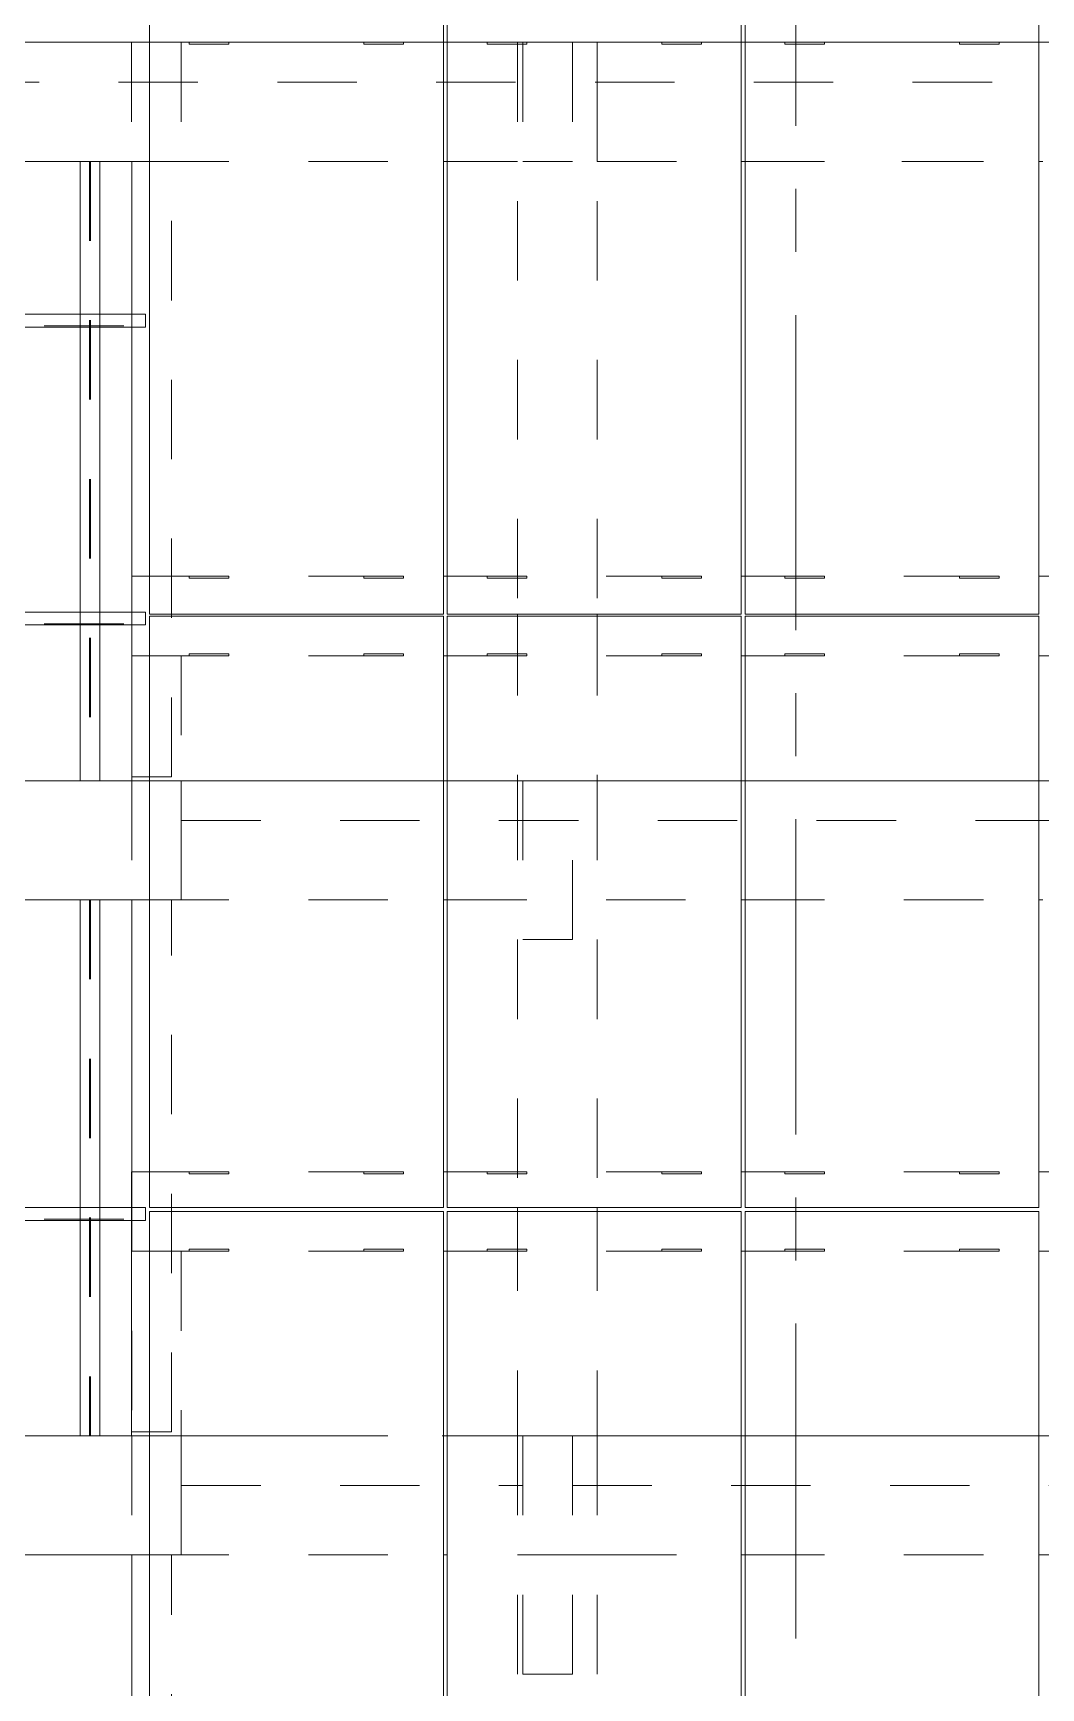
# Model space of a CAD drawing. Header units: millimetres. Extents: x 652937 to 1670132, y 1473552 to 2851037.
# Drawn here: x 663511.99 to 663517.06, y 1524460.47 to 1524468.81 of the extents above; entities that cross this region are included whole.
import ezdxf

# ---------------------------------------------------------------- set-up
doc = ezdxf.new("R2010")
doc.units = ezdxf.units.MM
doc.linetypes.add('XKITLINE00', pattern=[0])
doc.linetypes.add('XKITLINE02', pattern=[4, 2, -2])
doc.layers.add('Part', color=7, linetype='Continuous', lineweight=0)
doc.layers.add('S-GRID', color=7, linetype='Continuous', lineweight=9)

# ---------------------------------------------------------------- blocks, each defined once
blk = doc.blocks.new('*A1092749')
at = {"layer": 'S-GRID', "color": 7, "linetype": 'XKITLINE00', "lineweight": 0}
for p, q in [((464.749725, 31.898606), (472.687225, 31.898606)), ((474.274725, 31.898606), (475.862225, 31.898606)), ((477.449725, 31.898606), (485.387225, 31.898606)), ((486.974725, 31.898606), (488.562225, 31.898606))]:
    blk.add_line(p, q, dxfattribs=at)
blk = doc.blocks.new('*A1093750')
at = {"layer": 'Part', "color": 7, "linetype": 'XKITLINE02', "lineweight": 0}
for p, q in [((477.553801, 31.898606), (477.553801, 30.648606)), ((490.423801, 31.898606), (477.553801, 31.898606)), ((490.423801, 30.648606), (490.423801, 31.898606)), ((477.553801, 30.648606), (490.423801, 30.648606))]:
    blk.add_line(p, q, dxfattribs=at)
blk = doc.blocks.new('*A1095752')
at = {"layer": 'Part', "color": 7, "linetype": 'XKITLINE02', "lineweight": 0}
for p, q in [((478.173822, 31.898606), (478.173822, 28.898606)), ((478.173822, 31.898606), (481.803821, 31.898606)), ((481.903821, 31.898606), (489.303821, 31.898606)), ((489.403821, 31.898606), (496.803821, 31.898606)), ((496.903821, 31.898606), (504.303821, 31.898606)), ((504.403821, 31.898606), (508.098822, 31.898606)), ((508.098822, 31.898606), (504.403821, 31.898606)), ((508.098822, 31.898606), (508.098822, 28.898606)), ((478.173822, 28.898606), (481.803821, 28.898606)), ((481.903821, 28.898606), (489.303821, 28.898606)), ((489.403821, 28.898606), (496.803821, 28.898606)), ((496.903821, 28.898606), (504.303821, 28.898606)), ((504.403821, 28.898606), (508.098822, 28.898606)), ((508.098822, 28.898606), (504.403821, 28.898606))]:
    blk.add_line(p, q, dxfattribs=at)
at = {"layer": 'Part', "color": 7, "linetype": 'XKITLINE00', "lineweight": 0}
for p, q in [((481.803821, 31.898606), (481.903821, 31.898606)), ((489.303821, 31.898606), (489.403821, 31.898606)), ((496.803821, 31.898606), (496.903821, 31.898606)), ((504.303821, 31.898606), (504.403821, 31.898606)), ((481.803821, 28.898606), (481.903821, 28.898606)), ((489.303821, 28.898606), (489.403821, 28.898606)), ((496.803821, 28.898606), (496.903821, 28.898606)), ((504.303821, 28.898606), (504.403821, 28.898606))]:
    blk.add_line(p, q, dxfattribs=at)
blk = doc.blocks.new('*A1096753')
at = {"layer": 'S-GRID', "color": 7, "linetype": 'XKITLINE00', "lineweight": 0}
for p, q in [((464.749725, 66.998606), (472.687225, 66.998606)), ((474.274725, 66.998606), (475.862225, 66.998606)), ((477.449725, 66.998606), (485.387225, 66.998606)), ((486.974725, 66.998606), (488.562225, 66.998606))]:
    blk.add_line(p, q, dxfattribs=at)
blk = doc.blocks.new('*A1097754')
at = {"layer": 'Part', "color": 7, "linetype": 'XKITLINE00', "lineweight": 0}
for p, q in [((434.123822, 66.998606), (466.903821, 66.998606)), ((474.303821, 66.998606), (474.403821, 66.998606)), ((481.803821, 66.998606), (481.903821, 66.998606)), ((489.303821, 66.998606), (489.403821, 66.998606))]:
    blk.add_line(p, q, dxfattribs=at)
at = {"layer": 'Part', "color": 7, "linetype": 'XKITLINE02', "lineweight": 0}
for p, q in [((466.903821, 66.998606), (474.303821, 66.998606)), ((474.403821, 66.998606), (481.803821, 66.998606)), ((481.903821, 66.998606), (489.303821, 66.998606))]:
    blk.add_line(p, q, dxfattribs=at)
blk = doc.blocks.new('*A1098755')
at = {"layer": 'Part', "color": 7, "linetype": 'XKITLINE02', "lineweight": 0}
for p, q in [((490.423823, 66.998606), (434.123823, 66.998606)), ((434.123823, 65.998606), (490.423823, 65.998606))]:
    blk.add_line(p, q, dxfattribs=at)
blk = doc.blocks.new('*A1099756')
at = {"layer": 'Part', "color": 7, "linetype": 'XKITLINE02', "lineweight": 0}
for p, q in [((478.173822, 63.998606), (478.173822, 66.998606)), ((478.173822, 66.998606), (481.803821, 66.998606)), ((481.903821, 66.998606), (489.303821, 66.998606)), ((478.173822, 63.998606), (481.803821, 63.998606)), ((551.848822, 63.998606), (481.903821, 63.998606)), ((481.903821, 63.998606), (489.303821, 63.998606))]:
    blk.add_line(p, q, dxfattribs=at)
at = {"layer": 'Part', "color": 7, "linetype": 'XKITLINE00', "lineweight": 0}
for p, q in [((481.803821, 66.998606), (481.903821, 66.998606)), ((489.303821, 66.998606), (489.403821, 66.998606)), ((481.803821, 63.998606), (481.903821, 63.998606)), ((489.303821, 63.998606), (489.403821, 63.998606))]:
    blk.add_line(p, q, dxfattribs=at)
blk = doc.blocks.new('*A1100757')
at = {"layer": 'S-GRID', "color": 7, "linetype": 'XKITLINE00', "lineweight": 0}
for p, q in [((464.749725, 48.398606), (472.687225, 48.398606)), ((474.274725, 48.398606), (475.862225, 48.398606)), ((477.449725, 48.398606), (485.387225, 48.398606)), ((486.974725, 48.398606), (488.562225, 48.398606))]:
    blk.add_line(p, q, dxfattribs=at)
blk = doc.blocks.new('*A1101758')
at = {"layer": 'Part', "color": 7, "linetype": 'XKITLINE02', "lineweight": 0}
for p, q in [((467.704862, 48.398606), (467.704862, 47.398606)), ((490.4238, 48.398606), (467.704862, 48.398606)), ((490.4238, 47.398606), (490.4238, 48.398606)), ((467.704862, 47.398606), (490.4238, 47.398606))]:
    blk.add_line(p, q, dxfattribs=at)
blk = doc.blocks.new('*A1102759')
at = {"layer": 'Part', "color": 7, "linetype": 'XKITLINE00', "lineweight": 0}
for p, q in [((434.123822, 48.398606), (466.903821, 48.398606)), ((474.303821, 48.398606), (474.403821, 48.398606)), ((481.803821, 48.398606), (481.903821, 48.398606)), ((489.303821, 48.398606), (489.403821, 48.398606)), ((434.123822, 45.398606), (466.903821, 45.398606)), ((474.303821, 45.398606), (474.403821, 45.398606)), ((481.803821, 45.398606), (481.903821, 45.398606)), ((489.303821, 45.398606), (489.403821, 45.398606))]:
    blk.add_line(p, q, dxfattribs=at)
at = {"layer": 'Part', "color": 7, "linetype": 'XKITLINE02', "lineweight": 0}
for p, q in [((466.903821, 48.398606), (481.803821, 48.398606)), ((481.903821, 48.398606), (489.303821, 48.398606)), ((466.903821, 45.398606), (474.303821, 45.398606)), ((474.403821, 45.398606), (481.803821, 45.398606)), ((481.903821, 45.398606), (489.303821, 45.398606))]:
    blk.add_line(p, q, dxfattribs=at)
blk = doc.blocks.new('*A1103760')
at = {"layer": 'Part', "color": 7, "linetype": 'XKITLINE00', "lineweight": 0}
for p, q in [((466.453801, 38.548606), (466.903821, 38.548606)), ((466.453801, 38.548606), (466.453801, 37.648606)), ((474.303821, 38.548606), (474.403821, 38.548606)), ((481.803821, 38.548606), (481.903821, 38.548606)), ((489.303821, 38.548606), (489.403821, 38.548606)), ((496.803821, 38.548606), (496.903821, 38.548606)), ((504.303821, 38.548606), (504.403821, 38.548606)), ((506.853801, 37.648606), (506.853801, 37.548606)), ((466.453801, 37.323606), (466.453801, 36.548606)), ((466.453801, 36.548606), (466.903821, 36.548606)), ((474.303821, 36.548606), (474.403821, 36.548606)), ((481.803821, 36.548606), (481.903821, 36.548606)), ((489.303821, 36.548606), (489.403821, 36.548606)), ((496.803821, 36.548606), (496.903821, 36.548606)), ((504.403821, 36.548606), (504.303821, 36.548606))]:
    blk.add_line(p, q, dxfattribs=at)
at = {"layer": 'Part', "color": 7, "linetype": 'XKITLINE02', "lineweight": 0}
for p, q in [((466.903821, 38.548606), (474.303821, 38.548606)), ((474.403821, 38.548606), (481.803821, 38.548606)), ((481.903821, 38.548606), (489.303821, 38.548606)), ((489.403821, 38.548606), (496.803821, 38.548606)), ((496.903821, 38.548606), (504.303821, 38.548606)), ((504.403821, 38.548606), (506.853801, 38.548606)), ((506.853801, 38.548606), (504.403821, 38.548606)), ((506.853801, 38.548606), (506.853801, 37.648606)), ((466.453801, 37.648606), (466.453801, 37.323606)), ((506.853801, 37.548606), (506.853801, 36.548606)), ((466.903821, 36.548606), (474.303821, 36.548606)), ((474.403821, 36.548606), (481.803821, 36.548606)), ((481.903821, 36.548606), (489.303821, 36.548606)), ((489.403821, 36.548606), (496.803821, 36.548606)), ((496.903821, 36.548606), (504.303821, 36.548606)), ((506.853801, 36.548606), (504.403821, 36.548606))]:
    blk.add_line(p, q, dxfattribs=at)
blk = doc.blocks.new('*A1104761')
at = {"layer": 'Part', "color": 7, "linetype": 'XKITLINE00', "lineweight": 0}
for p, q in [((466.454862, 53.548606), (466.903821, 53.548606)), ((466.454862, 53.548606), (466.454862, 52.648606)), ((474.303821, 53.548606), (474.403821, 53.548606)), ((481.803821, 53.548606), (481.903821, 53.548606)), ((489.303821, 53.548606), (489.403821, 53.548606)), ((496.803821, 53.548606), (496.903821, 53.548606)), ((504.303821, 53.548606), (504.403821, 53.548606)), ((506.853801, 52.598606), (506.853801, 52.548606)), ((466.454862, 52.323606), (466.454862, 51.548606)), ((466.454862, 51.548606), (466.903821, 51.548606)), ((474.303821, 51.548606), (474.403821, 51.548606)), ((481.803821, 51.548606), (481.903821, 51.548606)), ((489.303821, 51.548606), (489.403821, 51.548606)), ((496.803821, 51.548606), (496.903821, 51.548606)), ((504.403821, 51.548606), (504.303821, 51.548606))]:
    blk.add_line(p, q, dxfattribs=at)
at = {"layer": 'Part', "color": 7, "linetype": 'XKITLINE02', "lineweight": 0}
for p, q in [((466.903821, 53.548606), (474.303821, 53.548606)), ((474.403821, 53.548606), (481.803821, 53.548606)), ((481.903821, 53.548606), (489.303821, 53.548606)), ((489.403821, 53.548606), (496.803821, 53.548606)), ((496.903821, 53.548606), (504.303821, 53.548606)), ((504.403821, 53.548606), (506.853801, 53.548606)), ((506.853801, 53.548606), (504.403821, 53.548606)), ((506.853801, 53.548606), (506.853801, 52.598606)), ((466.454862, 52.648606), (466.454862, 52.323606)), ((506.853801, 52.548606), (506.853801, 51.548606)), ((466.903821, 51.548606), (474.303821, 51.548606)), ((474.403821, 51.548606), (481.803821, 51.548606)), ((481.903821, 51.548606), (489.303821, 51.548606)), ((489.403821, 51.548606), (496.803821, 51.548606)), ((496.903821, 51.548606), (504.303821, 51.548606)), ((506.853801, 51.548606), (504.403821, 51.548606))]:
    blk.add_line(p, q, dxfattribs=at)
blk = doc.blocks.new('*A1105762')
at = {"layer": 'Part', "color": 7, "linetype": 'XKITLINE00', "lineweight": 0}
for p, q in [((481.903821, 69.248606), (481.903821, 52.598606)), ((489.303821, 69.248606), (489.303821, 52.598606)), ((481.903821, 52.598606), (489.303821, 52.598606)), ((481.903821, 52.548606), (489.303821, 52.548606)), ((481.903821, 52.548606), (481.903821, 37.648606)), ((489.303821, 52.548606), (489.303821, 37.648606)), ((481.903821, 37.648606), (489.303821, 37.648606)), ((481.903821, 37.548606), (489.303821, 37.548606)), ((481.903821, 37.548606), (481.903821, 22.648606)), ((489.303821, 37.548606), (489.303821, 22.648606))]:
    blk.add_line(p, q, dxfattribs=at)
blk = doc.blocks.new('*A1155784')
at = {"layer": 'Part', "color": 7, "linetype": 'XKITLINE00', "lineweight": 0}
for p, q in [((434.123822, 31.898606), (434.123822, 28.898606)), ((434.123822, 31.898606), (466.903821, 31.898606)), ((474.303821, 31.898606), (474.403821, 31.898606)), ((434.123822, 28.898606), (466.903821, 28.898606)), ((474.303821, 28.898606), (474.403821, 28.898606))]:
    blk.add_line(p, q, dxfattribs=at)
at = {"layer": 'Part', "color": 7, "linetype": 'XKITLINE02', "lineweight": 0}
for p, q in [((466.903821, 31.898606), (474.303821, 31.898606)), ((474.403821, 31.898606), (478.173822, 31.898606)), ((478.173822, 31.898606), (478.173822, 28.898606)), ((466.903821, 28.898606), (474.303821, 28.898606)), ((478.173822, 28.898606), (474.403821, 28.898606))]:
    blk.add_line(p, q, dxfattribs=at)
blk = doc.blocks.new('*A1158787')
at = {"layer": 'Part', "color": 7, "linetype": 'XKITLINE00', "lineweight": 0}
for p, q in [((466.903821, 66.998606), (434.123822, 66.998606)), ((474.303821, 66.998606), (474.403821, 66.998606)), ((434.123822, 63.998606), (466.903821, 63.998606)), ((474.303821, 63.998606), (474.403821, 63.998606))]:
    blk.add_line(p, q, dxfattribs=at)
at = {"layer": 'Part', "color": 7, "linetype": 'XKITLINE02', "lineweight": 0}
for p, q in [((434.123822, 66.998606), (434.123822, 63.998606)), ((466.903821, 66.998606), (474.303821, 66.998606)), ((474.403821, 66.998606), (476.173822, 66.998606)), ((476.173822, 66.998606), (476.173822, 63.998606)), ((466.903821, 63.998606), (474.303821, 63.998606)), ((474.403821, 63.998606), (476.173822, 63.998606))]:
    blk.add_line(p, q, dxfattribs=at)
blk = doc.blocks.new('*A1160789')
at = {"layer": 'S-GRID', "color": 7, "linetype": 'XKITLINE00', "lineweight": 0}
for p, q in [((483.178801, 64.891996), (483.178801, 72.829496)), ((483.178801, 61.716996), (483.178801, 63.304496)), ((483.178801, 52.191996), (483.178801, 60.129496)), ((483.178801, 49.016996), (483.178801, 50.604496)), ((483.178801, 39.491996), (483.178801, 47.429496)), ((483.178801, 36.316996), (483.178801, 37.904496)), ((483.178801, 26.791996), (483.178801, 34.729496))]:
    blk.add_line(p, q, dxfattribs=at)
blk = doc.blocks.new('*A1167796')
at = {"layer": 'Part', "color": 7, "linetype": 'XKITLINE00', "lineweight": 0}
for p, q in [((466.454961, 63.998606), (466.454961, 60.148606)), ((466.454961, 59.823606), (466.454961, 53.548606))]:
    blk.add_line(p, q, dxfattribs=at)
at = {"layer": 'Part', "color": 7, "linetype": 'XKITLINE02', "lineweight": 0}
for p, q in [((467.454965, 63.998606), (466.454961, 63.998606)), ((467.454961, 48.498606), (467.454961, 63.998606)), ((466.454961, 60.148606), (466.454961, 59.823606)), ((466.454961, 53.548606), (466.454961, 48.498606)), ((466.454961, 48.498606), (467.454965, 48.498606))]:
    blk.add_line(p, q, dxfattribs=at)
blk = doc.blocks.new('*A1170799')
at = {"layer": 'Part', "color": 7, "linetype": 'XKITLINE00', "lineweight": 0}
for p, q in [((465.153801, 63.998606), (465.153801, 60.148606)), ((465.653801, 63.998606), (465.653801, 60.148606)), ((465.153801, 59.823606), (465.153801, 52.648606)), ((465.653801, 59.823606), (465.653801, 52.648606)), ((465.153801, 52.323606), (465.153801, 48.398606)), ((465.653801, 52.323606), (465.653801, 48.398606))]:
    blk.add_line(p, q, dxfattribs=at)
at = {"layer": 'Part', "color": 7, "linetype": 'XKITLINE02', "lineweight": 0}
for p, q in [((465.153801, 63.998606), (465.653801, 63.998606)), ((465.388801, 63.998606), (465.388801, 48.398606)), ((465.418801, 63.998606), (465.418801, 48.398606)), ((465.153801, 60.148606), (465.153801, 59.823606)), ((465.653801, 60.148606), (465.653801, 59.823606)), ((465.153801, 52.648606), (465.153801, 52.323606)), ((465.653801, 52.648606), (465.653801, 52.323606)), ((465.153801, 48.398606), (465.653801, 48.398606))]:
    blk.add_line(p, q, dxfattribs=at)
blk = doc.blocks.new('*A1171800')
at = {"layer": 'Part', "color": 7, "linetype": 'XKITLINE00', "lineweight": 0}
for p, q in [((466.454862, 48.398606), (466.454862, 51.548606)), ((466.454862, 51.548606), (466.903821, 51.548606)), ((466.454862, 48.398606), (466.903821, 48.398606))]:
    blk.add_line(p, q, dxfattribs=at)
at = {"layer": 'Part', "color": 7, "linetype": 'XKITLINE02', "lineweight": 0}
for p, q in [((466.903821, 51.548606), (467.704862, 51.548606)), ((467.704862, 51.548606), (467.704862, 48.398606)), ((466.903821, 48.398606), (467.704862, 48.398606))]:
    blk.add_line(p, q, dxfattribs=at)
blk = doc.blocks.new('*A1172801')
at = {"layer": 'Part', "color": 7, "linetype": 'XKITLINE02', "lineweight": 0}
for p, q in [((476.173822, 48.398606), (476.173822, 37.648606)), ((476.173822, 48.398606), (478.173822, 48.398606)), ((478.173822, 48.398606), (478.173822, 37.648606)), ((476.173822, 37.548606), (476.173822, 31.898606)), ((478.173822, 37.548606), (478.173822, 31.898606)), ((476.173822, 31.898606), (478.173822, 31.898606))]:
    blk.add_line(p, q, dxfattribs=at)
at = {"layer": 'Part', "color": 7, "linetype": 'XKITLINE00', "lineweight": 0}
for p, q in [((476.173822, 37.648606), (476.173822, 37.548606)), ((478.173822, 37.648606), (478.173822, 37.548606))]:
    blk.add_line(p, q, dxfattribs=at)
blk = doc.blocks.new('*A1173802')
at = {"layer": 'Part', "color": 7, "linetype": 'XKITLINE02', "lineweight": 0}
for p, q in [((476.173822, 66.998606), (476.173822, 52.598606)), ((476.173822, 66.998606), (478.173822, 66.998606)), ((478.173822, 66.998606), (478.173822, 52.598606)), ((476.173822, 52.548606), (476.173822, 48.398606)), ((478.173822, 52.548606), (478.173822, 48.398606)), ((476.173822, 48.398606), (478.173822, 48.398606))]:
    blk.add_line(p, q, dxfattribs=at)
at = {"layer": 'Part', "color": 7, "linetype": 'XKITLINE00', "lineweight": 0}
for p, q in [((476.173822, 52.598606), (476.173822, 52.548606)), ((478.173822, 52.598606), (478.173822, 52.548606))]:
    blk.add_line(p, q, dxfattribs=at)
blk = doc.blocks.new('*A1174803')
at = {"layer": 'Part', "color": 7, "linetype": 'XKITLINE02', "lineweight": 0}
for p, q in [((482.903869, 53.548606), (483.903869, 53.548606)), ((482.903869, 53.548606), (482.903869, 53.498606)), ((482.903869, 53.498606), (483.903869, 53.498606)), ((483.903869, 53.548606), (483.903869, 53.498606))]:
    blk.add_line(p, q, dxfattribs=at)
blk = doc.blocks.new('*A1175804')
at = {"layer": 'Part', "color": 7, "linetype": 'XKITLINE02', "lineweight": 0}
for p, q in [((482.903869, 51.598606), (483.903869, 51.598606)), ((482.903869, 51.598606), (482.903869, 51.548606)), ((482.903869, 51.548606), (483.903869, 51.548606)), ((483.903869, 51.598606), (483.903869, 51.548606))]:
    blk.add_line(p, q, dxfattribs=at)
blk = doc.blocks.new('*A1176805')
at = {"layer": 'Part', "color": 7, "linetype": 'XKITLINE02', "lineweight": 0}
for p, q in [((475.403869, 51.598606), (476.403869, 51.598606)), ((475.403869, 51.598606), (475.403869, 51.548606)), ((475.403869, 51.548606), (476.403869, 51.548606)), ((476.403869, 51.598606), (476.403869, 51.548606))]:
    blk.add_line(p, q, dxfattribs=at)
blk = doc.blocks.new('*A1177806')
at = {"layer": 'Part', "color": 7, "linetype": 'XKITLINE02', "lineweight": 0}
for p, q in [((479.803869, 51.598606), (480.803869, 51.598606)), ((479.803869, 51.598606), (479.803869, 51.548606)), ((479.803869, 51.548606), (480.803869, 51.548606)), ((480.803869, 51.598606), (480.803869, 51.548606))]:
    blk.add_line(p, q, dxfattribs=at)
blk = doc.blocks.new('*A1178807')
at = {"layer": 'Part', "color": 7, "linetype": 'XKITLINE02', "lineweight": 0}
for p, q in [((475.403869, 53.548606), (476.403869, 53.548606)), ((475.403869, 53.548606), (475.403869, 53.498606)), ((475.403869, 53.498606), (476.403869, 53.498606)), ((476.403869, 53.548606), (476.403869, 53.498606))]:
    blk.add_line(p, q, dxfattribs=at)
blk = doc.blocks.new('*A1179808')
at = {"layer": 'Part', "color": 7, "linetype": 'XKITLINE02', "lineweight": 0}
for p, q in [((479.803869, 53.548606), (480.803869, 53.548606)), ((479.803869, 53.548606), (479.803869, 53.498606)), ((479.803869, 53.498606), (480.803869, 53.498606)), ((480.803869, 53.548606), (480.803869, 53.498606))]:
    blk.add_line(p, q, dxfattribs=at)
blk = doc.blocks.new('*A1180809')
at = {"layer": 'Part', "color": 7, "linetype": 'XKITLINE02', "lineweight": 0}
for p, q in [((467.903869, 51.598606), (468.903869, 51.598606)), ((467.903869, 51.598606), (467.903869, 51.548606)), ((467.903869, 51.548606), (468.903869, 51.548606)), ((468.903869, 51.598606), (468.903869, 51.548606))]:
    blk.add_line(p, q, dxfattribs=at)
blk = doc.blocks.new('*A1181810')
at = {"layer": 'Part', "color": 7, "linetype": 'XKITLINE02', "lineweight": 0}
for p, q in [((472.303869, 51.598606), (473.303869, 51.598606)), ((472.303869, 51.598606), (472.303869, 51.548606)), ((472.303869, 51.548606), (473.303869, 51.548606)), ((473.303869, 51.598606), (473.303869, 51.548606))]:
    blk.add_line(p, q, dxfattribs=at)
blk = doc.blocks.new('*A1182811')
at = {"layer": 'Part', "color": 7, "linetype": 'XKITLINE02', "lineweight": 0}
for p, q in [((467.903869, 53.548606), (468.903869, 53.548606)), ((467.903869, 53.548606), (467.903869, 53.498606)), ((467.903869, 53.498606), (468.903869, 53.498606)), ((468.903869, 53.548606), (468.903869, 53.498606))]:
    blk.add_line(p, q, dxfattribs=at)
blk = doc.blocks.new('*A1183812')
at = {"layer": 'Part', "color": 7, "linetype": 'XKITLINE02', "lineweight": 0}
for p, q in [((472.303869, 53.548606), (473.303869, 53.548606)), ((472.303869, 53.548606), (472.303869, 53.498606)), ((472.303869, 53.498606), (473.303869, 53.498606)), ((473.303869, 53.548606), (473.303869, 53.498606))]:
    blk.add_line(p, q, dxfattribs=at)
blk = doc.blocks.new('*A1184813')
at = {"layer": 'Part', "color": 7, "linetype": 'XKITLINE02', "lineweight": 0}
for p, q in [((487.303869, 53.548606), (488.303869, 53.548606)), ((487.303869, 53.548606), (487.303869, 53.498606)), ((487.303869, 53.498606), (488.303869, 53.498606)), ((488.303869, 53.548606), (488.303869, 53.498606))]:
    blk.add_line(p, q, dxfattribs=at)
blk = doc.blocks.new('*A1185814')
at = {"layer": 'Part', "color": 7, "linetype": 'XKITLINE02', "lineweight": 0}
for p, q in [((487.303869, 51.598606), (488.303869, 51.598606)), ((487.303869, 51.598606), (487.303869, 51.548606)), ((487.303869, 51.548606), (488.303869, 51.548606)), ((488.303869, 51.598606), (488.303869, 51.548606))]:
    blk.add_line(p, q, dxfattribs=at)
blk = doc.blocks.new('*A1186815')
at = {"layer": 'Part', "color": 7, "linetype": 'XKITLINE00', "lineweight": 0}
for p, q in [((474.403821, 69.248606), (474.403821, 52.598606)), ((481.803821, 69.248606), (481.803821, 52.598606)), ((474.403821, 52.598606), (481.803821, 52.598606)), ((474.403821, 52.548606), (481.803821, 52.548606)), ((474.403821, 52.548606), (474.403821, 37.648606)), ((481.803821, 52.548606), (481.803821, 37.648606)), ((474.403821, 37.648606), (481.803821, 37.648606)), ((474.403821, 37.548606), (481.803821, 37.548606)), ((474.403821, 37.548606), (474.403821, 22.648606)), ((481.803821, 37.548606), (481.803821, 22.648606))]:
    blk.add_line(p, q, dxfattribs=at)
blk = doc.blocks.new('*A1187816')
at = {"layer": 'Part', "color": 7, "linetype": 'XKITLINE00', "lineweight": 0}
for p, q in [((466.903821, 69.248606), (466.903821, 52.598606)), ((474.303821, 69.248606), (474.303821, 52.598606)), ((466.903821, 52.598606), (474.303821, 52.598606)), ((466.903821, 52.548606), (474.303821, 52.548606)), ((466.903821, 52.548606), (466.903821, 37.648606)), ((474.303821, 52.548606), (474.303821, 37.648606)), ((466.903821, 37.648606), (474.303821, 37.648606)), ((466.903821, 37.548606), (474.303821, 37.548606)), ((466.903821, 37.548606), (466.903821, 22.648606)), ((474.303821, 37.548606), (474.303821, 22.648606))]:
    blk.add_line(p, q, dxfattribs=at)
blk = doc.blocks.new('*A1201818')
at = {"layer": 'Part', "color": 7, "linetype": 'XKITLINE00', "lineweight": 0}
for p, q in [((456.253772, 52.648606), (466.803831, 52.648606)), ((456.253772, 52.648606), (456.253772, 52.323606)), ((466.803832, 52.648606), (466.803831, 52.648606)), ((466.803831, 52.648606), (466.803831, 52.323606)), ((456.253772, 52.323606), (466.803831, 52.323606)), ((466.803831, 52.323606), (466.803855, 52.323606))]:
    blk.add_line(p, q, dxfattribs=at)
at = {"layer": 'Part', "color": 7, "linetype": 'XKITLINE02', "lineweight": 0}
for p, q in [((456.253774, 52.353606), (456.253774, 52.648606)), ((456.253795, 52.353606), (456.253795, 52.648606)), ((456.253796, 52.323606), (456.253796, 52.648606)), ((466.803831, 52.648606), (466.803855, 52.648606)), ((466.803832, 52.353606), (466.803832, 52.648606)), ((466.803855, 52.648606), (466.803853, 52.648606)), ((466.803853, 52.648606), (466.803853, 52.353606)), ((466.803855, 52.323606), (466.803855, 52.648606)), ((456.253774, 52.353606), (466.803853, 52.353606)), ((466.803831, 52.323606), (466.803855, 52.323606)), ((466.803853, 52.353606), (466.803832, 52.353606))]:
    blk.add_line(p, q, dxfattribs=at)
blk = doc.blocks.new('*A1245842')
at = {"layer": 'Part', "color": 7, "linetype": 'XKITLINE00', "lineweight": 0}
blk.add_line((466.454862, 28.898606), (466.454862, 23.548606), dxfattribs=at)
at = {"layer": 'Part', "color": 7, "linetype": 'XKITLINE02', "lineweight": 0}
for p, q in [((467.454862, 28.898606), (466.454862, 28.898606)), ((467.454862, 11.391996), (467.454862, 28.898606)), ((466.454862, 23.548606), (466.454862, 11.391996))]:
    blk.add_line(p, q, dxfattribs=at)
blk = doc.blocks.new('*A1247844')
at = {"layer": 'Part', "color": 7, "linetype": 'XKITLINE02', "lineweight": 0}
for p, q in [((476.173822, 31.898606), (476.173822, 22.648606)), ((476.173822, 31.898606), (478.173822, 31.898606)), ((478.173822, 31.898606), (478.173822, 22.648606)), ((476.173822, 22.548606), (476.173822, 12.648606)), ((478.173822, 22.548606), (478.173822, 12.648606)), ((476.173822, 12.648606), (478.173822, 12.648606))]:
    blk.add_line(p, q, dxfattribs=at)
at = {"layer": 'Part', "color": 7, "linetype": 'XKITLINE00', "lineweight": 0}
for p, q in [((476.173822, 22.648606), (476.173822, 22.548606)), ((478.173822, 22.648606), (478.173822, 22.548606))]:
    blk.add_line(p, q, dxfattribs=at)
blk = doc.blocks.new('*A1249846')
at = {"layer": 'Part', "color": 7, "linetype": 'XKITLINE00', "lineweight": 0}
for p, q in [((456.253772, 37.648606), (466.803831, 37.648606)), ((456.253772, 37.648606), (456.253772, 37.323606)), ((466.803832, 37.648606), (466.803831, 37.648606)), ((466.803831, 37.648606), (466.803831, 37.323606)), ((456.253772, 37.323606), (466.803831, 37.323606)), ((466.803831, 37.323606), (466.803855, 37.323606))]:
    blk.add_line(p, q, dxfattribs=at)
at = {"layer": 'Part', "color": 7, "linetype": 'XKITLINE02', "lineweight": 0}
for p, q in [((456.253774, 37.353606), (456.253774, 37.648606)), ((456.253795, 37.353606), (456.253795, 37.648606)), ((456.253796, 37.323606), (456.253796, 37.648606)), ((466.803831, 37.648606), (466.803855, 37.648606)), ((466.803832, 37.353606), (466.803832, 37.648606)), ((466.803855, 37.648606), (466.803853, 37.648606)), ((466.803853, 37.648606), (466.803853, 37.353606)), ((466.803855, 37.323606), (466.803855, 37.648606)), ((456.253774, 37.353606), (466.803853, 37.353606)), ((466.803831, 37.323606), (466.803855, 37.323606)), ((466.803853, 37.353606), (466.803832, 37.353606))]:
    blk.add_line(p, q, dxfattribs=at)
blk = doc.blocks.new('*A1287847')
at = {"layer": 'Part', "color": 7, "linetype": 'XKITLINE02', "lineweight": 0}
for p, q in [((467.704862, 48.398606), (466.454862, 48.398606)), ((466.454862, 48.398606), (466.454862, 45.398606)), ((467.704862, 45.398606), (467.704862, 48.398606)), ((466.454862, 45.398606), (467.704862, 45.398606))]:
    blk.add_line(p, q, dxfattribs=at)
blk = doc.blocks.new('*A1288848')
at = {"layer": 'Part', "color": 7, "linetype": 'XKITLINE02', "lineweight": 0}
for p, q in [((477.553801, 48.398606), (476.303801, 48.398606)), ((476.303801, 48.398606), (476.303801, 44.398606)), ((477.553801, 44.398606), (477.553801, 48.398606)), ((476.303801, 44.398606), (477.553801, 44.398606))]:
    blk.add_line(p, q, dxfattribs=at)
blk = doc.blocks.new('*A1289849')
at = {"layer": 'Part', "color": 7, "linetype": 'XKITLINE00', "lineweight": 0}
blk.add_line((466.454862, 45.398606), (466.454862, 38.548606), dxfattribs=at)
at = {"layer": 'Part', "color": 7, "linetype": 'XKITLINE02', "lineweight": 0}
for p, q in [((467.454862, 45.398606), (466.454862, 45.398606)), ((467.454862, 31.998606), (467.454862, 45.398606)), ((466.454862, 38.548606), (466.454862, 31.998606)), ((466.454862, 31.998606), (467.454862, 31.998606))]:
    blk.add_line(p, q, dxfattribs=at)
blk = doc.blocks.new('*A1291851')
at = {"layer": 'Part', "color": 7, "linetype": 'XKITLINE00', "lineweight": 0}
for p, q in [((465.153801, 45.398606), (465.153801, 37.648606)), ((465.653801, 45.398606), (465.653801, 37.648606)), ((465.153801, 37.323606), (465.153801, 31.898606)), ((465.653801, 37.323606), (465.653801, 31.898606))]:
    blk.add_line(p, q, dxfattribs=at)
at = {"layer": 'Part', "color": 7, "linetype": 'XKITLINE02', "lineweight": 0}
for p, q in [((465.153801, 45.398606), (465.653801, 45.398606)), ((465.388801, 45.398606), (465.388801, 31.898606)), ((465.418801, 45.398606), (465.418801, 31.898606)), ((465.153801, 37.648606), (465.153801, 37.323606)), ((465.653801, 37.648606), (465.653801, 37.323606)), ((465.153801, 31.898606), (465.653801, 31.898606))]:
    blk.add_line(p, q, dxfattribs=at)
blk = doc.blocks.new('*A1293853')
at = {"layer": 'Part', "color": 7, "linetype": 'XKITLINE02', "lineweight": 0}
for p, q in [((482.903869, 38.548606), (483.903869, 38.548606)), ((482.903869, 38.548606), (482.903869, 38.498606)), ((482.903869, 38.498606), (483.903869, 38.498606)), ((483.903869, 38.548606), (483.903869, 38.498606))]:
    blk.add_line(p, q, dxfattribs=at)
blk = doc.blocks.new('*A1294854')
at = {"layer": 'Part', "color": 7, "linetype": 'XKITLINE02', "lineweight": 0}
for p, q in [((475.403869, 38.548606), (476.403869, 38.548606)), ((475.403869, 38.548606), (475.403869, 38.498606)), ((475.403869, 38.498606), (476.403869, 38.498606)), ((476.403869, 38.548606), (476.403869, 38.498606))]:
    blk.add_line(p, q, dxfattribs=at)
blk = doc.blocks.new('*A1295855')
at = {"layer": 'Part', "color": 7, "linetype": 'XKITLINE02', "lineweight": 0}
for p, q in [((479.803869, 38.548606), (480.803869, 38.548606)), ((479.803869, 38.548606), (479.803869, 38.498606)), ((479.803869, 38.498606), (480.803869, 38.498606)), ((480.803869, 38.548606), (480.803869, 38.498606))]:
    blk.add_line(p, q, dxfattribs=at)
blk = doc.blocks.new('*A1296856')
at = {"layer": 'Part', "color": 7, "linetype": 'XKITLINE02', "lineweight": 0}
for p, q in [((467.903869, 38.548606), (468.903869, 38.548606)), ((467.903869, 38.548606), (467.903869, 38.498606)), ((467.903869, 38.498606), (468.903869, 38.498606)), ((468.903869, 38.548606), (468.903869, 38.498606))]:
    blk.add_line(p, q, dxfattribs=at)
blk = doc.blocks.new('*A1297857')
at = {"layer": 'Part', "color": 7, "linetype": 'XKITLINE02', "lineweight": 0}
for p, q in [((472.303869, 38.548606), (473.303869, 38.548606)), ((472.303869, 38.548606), (472.303869, 38.498606)), ((472.303869, 38.498606), (473.303869, 38.498606)), ((473.303869, 38.548606), (473.303869, 38.498606))]:
    blk.add_line(p, q, dxfattribs=at)
blk = doc.blocks.new('*A1298858')
at = {"layer": 'Part', "color": 7, "linetype": 'XKITLINE02', "lineweight": 0}
for p, q in [((487.303869, 38.548606), (488.303869, 38.548606)), ((487.303869, 38.548606), (487.303869, 38.498606)), ((487.303869, 38.498606), (488.303869, 38.498606)), ((488.303869, 38.548606), (488.303869, 38.498606))]:
    blk.add_line(p, q, dxfattribs=at)
blk = doc.blocks.new('*A1337882')
at = {"layer": 'Part', "color": 7, "linetype": 'XKITLINE02', "lineweight": 0}
for p, q in [((477.553801, 31.898606), (476.303801, 31.898606)), ((476.303801, 31.898606), (476.303801, 25.898606)), ((477.553801, 25.898606), (477.553801, 31.898606)), ((476.303801, 25.898606), (477.553801, 25.898606))]:
    blk.add_line(p, q, dxfattribs=at)
blk = doc.blocks.new('*A1338883')
at = {"layer": 'Part', "color": 7, "linetype": 'XKITLINE02', "lineweight": 0}
for p, q in [((467.703801, 31.898606), (467.703801, 30.648606)), ((476.303801, 31.898606), (467.703801, 31.898606)), ((476.303801, 30.648606), (476.303801, 31.898606)), ((467.703801, 30.648606), (476.303801, 30.648606))]:
    blk.add_line(p, q, dxfattribs=at)
blk = doc.blocks.new('*A1339884')
at = {"layer": 'Part', "color": 7, "linetype": 'XKITLINE02', "lineweight": 0}
for p, q in [((467.704884, 31.898606), (466.454884, 31.898606)), ((466.454884, 31.898606), (466.454884, 28.898606)), ((467.704884, 28.898606), (467.704884, 31.898606)), ((466.454884, 28.898606), (467.704884, 28.898606))]:
    blk.add_line(p, q, dxfattribs=at)
blk = doc.blocks.new('*A1340885')
at = {"layer": 'Part', "color": 7, "linetype": 'XKITLINE00', "lineweight": 0}
for p, q in [((466.453801, 31.898606), (466.453801, 36.548606)), ((466.453801, 36.548606), (466.903821, 36.548606)), ((466.453801, 31.898606), (466.903821, 31.898606))]:
    blk.add_line(p, q, dxfattribs=at)
at = {"layer": 'Part', "color": 7, "linetype": 'XKITLINE02', "lineweight": 0}
for p, q in [((466.903821, 36.548606), (467.703801, 36.548606)), ((467.703801, 36.548606), (467.703801, 31.898606)), ((466.903821, 31.898606), (467.703801, 31.898606))]:
    blk.add_line(p, q, dxfattribs=at)
blk = doc.blocks.new('*A1341886')
at = {"layer": 'Part', "color": 7, "linetype": 'XKITLINE02', "lineweight": 0}
for p, q in [((482.903869, 36.598606), (483.903869, 36.598606)), ((482.903869, 36.598606), (482.903869, 36.548606)), ((482.903869, 36.548606), (483.903869, 36.548606)), ((483.903869, 36.598606), (483.903869, 36.548606))]:
    blk.add_line(p, q, dxfattribs=at)
blk = doc.blocks.new('*A1342887')
at = {"layer": 'Part', "color": 7, "linetype": 'XKITLINE02', "lineweight": 0}
for p, q in [((475.403869, 36.598606), (476.403869, 36.598606)), ((475.403869, 36.598606), (475.403869, 36.548606)), ((475.403869, 36.548606), (476.403869, 36.548606)), ((476.403869, 36.598606), (476.403869, 36.548606))]:
    blk.add_line(p, q, dxfattribs=at)
blk = doc.blocks.new('*A1343888')
at = {"layer": 'Part', "color": 7, "linetype": 'XKITLINE02', "lineweight": 0}
for p, q in [((479.803869, 36.598606), (480.803869, 36.598606)), ((479.803869, 36.598606), (479.803869, 36.548606)), ((479.803869, 36.548606), (480.803869, 36.548606)), ((480.803869, 36.598606), (480.803869, 36.548606))]:
    blk.add_line(p, q, dxfattribs=at)
blk = doc.blocks.new('*A1344889')
at = {"layer": 'Part', "color": 7, "linetype": 'XKITLINE02', "lineweight": 0}
for p, q in [((467.903869, 36.598606), (468.903869, 36.598606)), ((467.903869, 36.598606), (467.903869, 36.548606)), ((467.903869, 36.548606), (468.903869, 36.548606)), ((468.903869, 36.598606), (468.903869, 36.548606))]:
    blk.add_line(p, q, dxfattribs=at)
blk = doc.blocks.new('*A1345890')
at = {"layer": 'Part', "color": 7, "linetype": 'XKITLINE02', "lineweight": 0}
for p, q in [((472.303869, 36.598606), (473.303869, 36.598606)), ((472.303869, 36.598606), (472.303869, 36.548606)), ((472.303869, 36.548606), (473.303869, 36.548606)), ((473.303869, 36.598606), (473.303869, 36.548606))]:
    blk.add_line(p, q, dxfattribs=at)
blk = doc.blocks.new('*A1346891')
at = {"layer": 'Part', "color": 7, "linetype": 'XKITLINE02', "lineweight": 0}
for p, q in [((487.303869, 36.598606), (488.303869, 36.598606)), ((487.303869, 36.598606), (487.303869, 36.548606)), ((487.303869, 36.548606), (488.303869, 36.548606)), ((488.303869, 36.598606), (488.303869, 36.548606))]:
    blk.add_line(p, q, dxfattribs=at)
blk = doc.blocks.new('*A1347892')
at = {"layer": 'Part', "color": 7, "linetype": 'XKITLINE02', "lineweight": 0}
for p, q in [((467.703823, 66.998606), (466.453822, 66.998606)), ((466.453822, 66.998606), (466.453822, 63.998606)), ((467.703822, 66.998606), (467.703822, 63.998606)), ((466.453822, 63.998606), (467.703823, 63.998606))]:
    blk.add_line(p, q, dxfattribs=at)
blk = doc.blocks.new('*A1348893')
at = {"layer": 'Part', "color": 7, "linetype": 'XKITLINE02', "lineweight": 0}
for p, q in [((477.553824, 66.998606), (476.303822, 66.998606)), ((476.303822, 66.998606), (476.303822, 63.998606)), ((477.553822, 66.998606), (477.553822, 63.998606)), ((476.303822, 63.998606), (477.553824, 63.998606))]:
    blk.add_line(p, q, dxfattribs=at)
blk = doc.blocks.new('*A1351896')
at = {"layer": 'Part', "color": 7, "linetype": 'XKITLINE02', "lineweight": 0}
for p, q in [((482.903869, 66.998606), (483.903869, 66.998606)), ((482.903869, 66.998606), (482.903869, 66.948606)), ((482.903869, 66.948606), (483.903869, 66.948606)), ((483.903869, 66.998606), (483.903869, 66.948606))]:
    blk.add_line(p, q, dxfattribs=at)
blk = doc.blocks.new('*A1352897')
at = {"layer": 'Part', "color": 7, "linetype": 'XKITLINE02', "lineweight": 0}
for p, q in [((475.403869, 66.998606), (476.403869, 66.998606)), ((475.403869, 66.998606), (475.403869, 66.948606)), ((475.403869, 66.948606), (476.403869, 66.948606)), ((476.403869, 66.998606), (476.403869, 66.948606))]:
    blk.add_line(p, q, dxfattribs=at)
blk = doc.blocks.new('*A1353898')
at = {"layer": 'Part', "color": 7, "linetype": 'XKITLINE02', "lineweight": 0}
for p, q in [((479.803869, 66.998606), (480.803869, 66.998606)), ((479.803869, 66.998606), (479.803869, 66.948606)), ((479.803869, 66.948606), (480.803869, 66.948606)), ((480.803869, 66.998606), (480.803869, 66.948606))]:
    blk.add_line(p, q, dxfattribs=at)
blk = doc.blocks.new('*A1354899')
at = {"layer": 'Part', "color": 7, "linetype": 'XKITLINE02', "lineweight": 0}
for p, q in [((467.903869, 66.998606), (468.903869, 66.998606)), ((467.903869, 66.998606), (467.903869, 66.948606)), ((467.903869, 66.948606), (468.903869, 66.948606)), ((468.903869, 66.998606), (468.903869, 66.948606))]:
    blk.add_line(p, q, dxfattribs=at)
blk = doc.blocks.new('*A1355900')
at = {"layer": 'Part', "color": 7, "linetype": 'XKITLINE02', "lineweight": 0}
for p, q in [((472.303869, 66.998606), (473.303869, 66.998606)), ((472.303869, 66.998606), (472.303869, 66.948606)), ((472.303869, 66.948606), (473.303869, 66.948606)), ((473.303869, 66.998606), (473.303869, 66.948606))]:
    blk.add_line(p, q, dxfattribs=at)
blk = doc.blocks.new('*A1356901')
at = {"layer": 'Part', "color": 7, "linetype": 'XKITLINE02', "lineweight": 0}
for p, q in [((487.303869, 66.998606), (488.303869, 66.998606)), ((487.303869, 66.998606), (487.303869, 66.948606)), ((487.303869, 66.948606), (488.303869, 66.948606)), ((488.303869, 66.998606), (488.303869, 66.948606))]:
    blk.add_line(p, q, dxfattribs=at)
blk = doc.blocks.new('*A1357902')
at = {"layer": 'Part', "color": 7, "linetype": 'XKITLINE00', "lineweight": 0}
for p, q in [((456.253772, 60.148606), (466.803831, 60.148606)), ((456.253772, 60.148606), (456.253772, 59.823606)), ((466.803832, 60.148606), (466.803831, 60.148606)), ((466.803831, 60.148606), (466.803831, 59.823606)), ((456.253772, 59.823606), (466.803831, 59.823606)), ((466.803831, 59.823606), (466.803855, 59.823606))]:
    blk.add_line(p, q, dxfattribs=at)
at = {"layer": 'Part', "color": 7, "linetype": 'XKITLINE02', "lineweight": 0}
for p, q in [((456.253774, 59.853606), (456.253774, 60.148606)), ((456.253795, 59.853606), (456.253795, 60.148606)), ((456.253796, 59.823606), (456.253796, 60.148606)), ((466.803831, 60.148606), (466.803855, 60.148606)), ((466.803832, 59.853606), (466.803832, 60.148606)), ((466.803855, 60.148606), (466.803853, 60.148606)), ((466.803853, 60.148606), (466.803853, 59.853606)), ((466.803855, 59.823606), (466.803855, 60.148606)), ((456.253774, 59.853606), (466.803853, 59.853606)), ((466.803831, 59.823606), (466.803855, 59.823606)), ((466.803853, 59.853606), (466.803832, 59.853606))]:
    blk.add_line(p, q, dxfattribs=at)
blk = doc.blocks.new('si12')
at = {"color": 7, "lineweight": 0, "xscale": 200, "yscale": 200, "zscale": 200}
for name in ['*A1160789', '*A1097754', '*A1187816', '*A1186815', '*A1105762', '*A1096753', '*A1098755', '*A1158787', '*A1347892', '*A1354899', '*A1355900', '*A1352897', '*A1173802', '*A1348893', '*A1099756', '*A1353898', '*A1351896', '*A1356901', '*A1170799', '*A1167796', '*A1357902', '*A1104761', '*A1182811', '*A1183812', '*A1178807', '*A1179808', '*A1174803', '*A1184813', '*A1201818', '*A1171800', '*A1180809', '*A1181810', '*A1176805', '*A1177806', '*A1175804', '*A1185814', '*A1100757', '*A1102759', '*A1287847', '*A1101758', '*A1172801', '*A1288848', '*A1291851', '*A1289849', '*A1103760', '*A1296856', '*A1297857', '*A1294854', '*A1295855', '*A1293853', '*A1298858', '*A1249846', '*A1344889', '*A1345890', '*A1342887', '*A1343888', '*A1341886', '*A1346891', '*A1340885', '*A1092749', '*A1155784', '*A1339884', '*A1338883', '*A1247844', '*A1337882', '*A1093750', '*A1095752', '*A1245842']:
    blk.add_blockref(name, (-125633.2, 57033.4), dxfattribs=at)

msp = doc.modelspace()

# ---------------------------------------------------------------- block references
at = {"color": 7, "xscale": 0.001, "yscale": 0.001, "zscale": 0.001}
msp.add_blockref('si12', (663544.8241, 1524398.33), dxfattribs=at)

doc.saveas('drawing.dxf')
